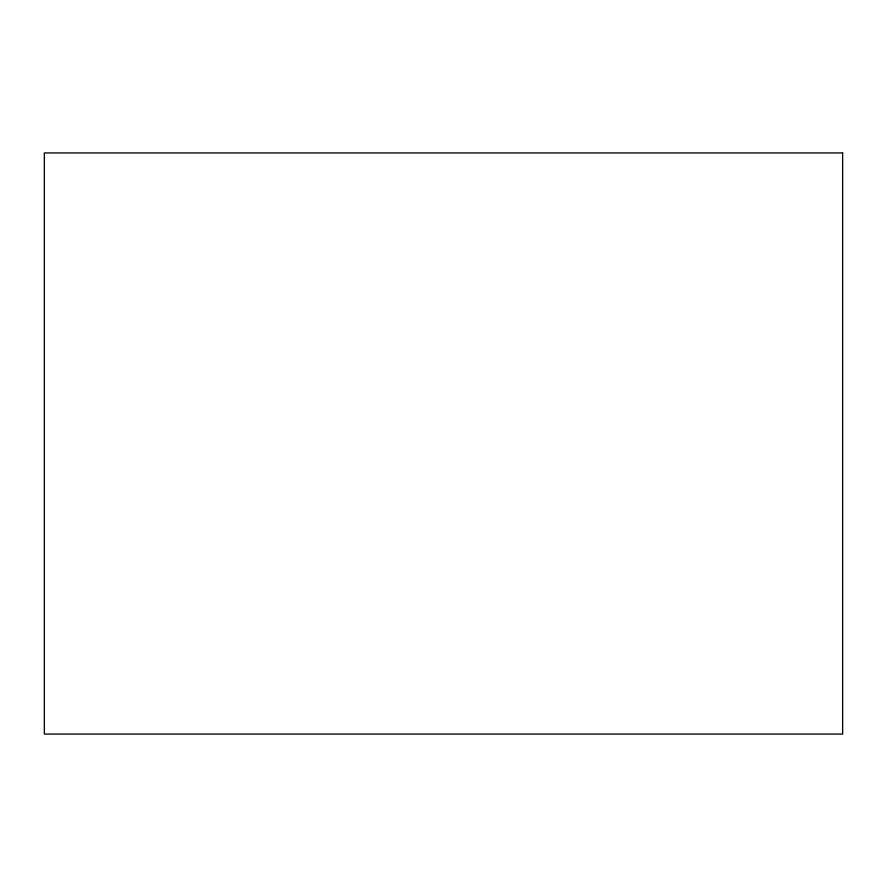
<?xml version="1.0" encoding="UTF-8"?>
<svg xmlns="http://www.w3.org/2000/svg" width="887" height="887" viewBox="0 0 887 887"><rect width="100%" height="100%" fill="white"/><g stroke="black" fill="none" stroke-linecap="round" stroke-linejoin="round"><path stroke-width="1.33" d="M842.65 152.941L44.35 152.941L44.35 734.059L842.65 734.059L842.65 152.941"/></g></svg>
